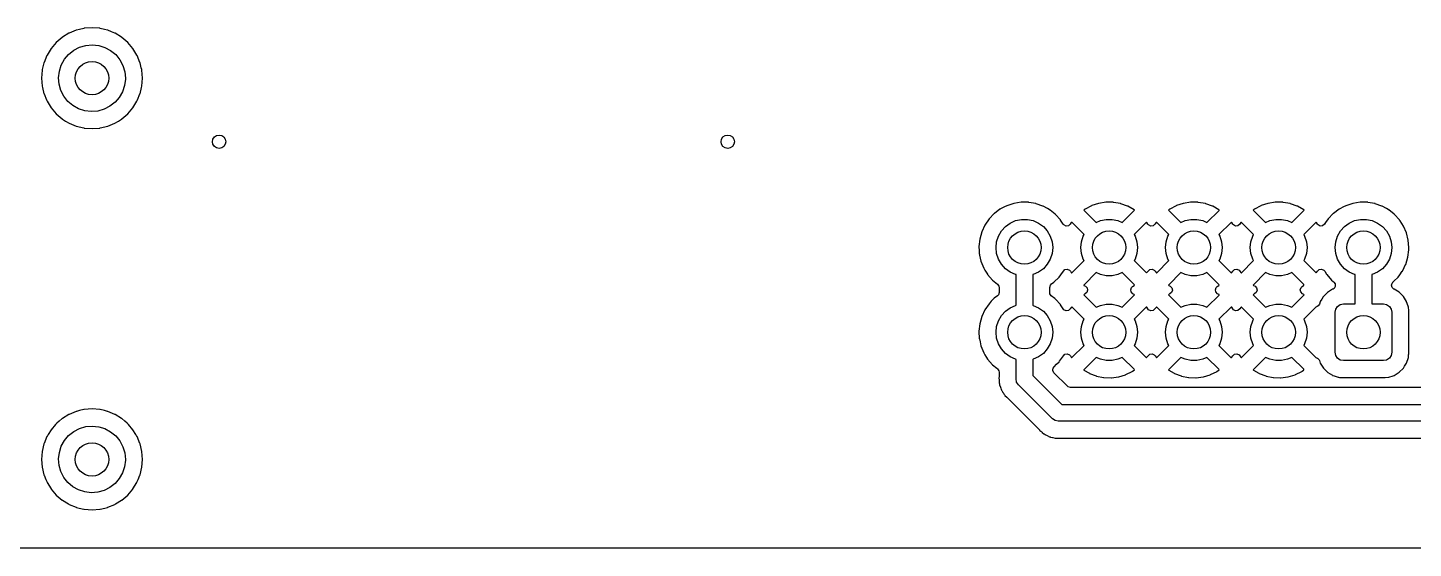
# Model space of a CAD drawing. Extents: x 61 to 228, y -146 to -45.
# Drawn here: x 83.16 to 124.68, y -145.54 to -129.93 of the extents above; entities that cross this region are included whole.
import ezdxf

# ---------------------------------------------------------------- set-up
doc = ezdxf.new("R2010")
doc.units = 0
doc.layers.add('BLACK', color=7, linetype='CONTINUOUS')

msp = doc.modelspace()

# ---------------------------------------------------------------- linework, layer by layer
at = {"layer": 'BLACK', "linetype": 'CONTINUOUS'}
for p, q in [((84.8485, -129.952), (84.7156, -129.984)), ((84.8533, -129.95), (84.8485, -129.952)), ((84.8485, -129.952), (84.8485, -129.952)), ((85.09, -129.932), (84.8533, -129.95)), ((85.3267, -129.95), (85.09, -129.932)), ((85.3315, -129.952), (85.3267, -129.95)), ((85.4644, -129.984), (85.3315, -129.952)), ((85.3315, -129.952), (85.3315, -129.952)), ((84.02, -130.375), (83.8658, -130.556)), ((84.2006, -130.221), (84.02, -130.375)), ((84.2048, -130.218), (84.2006, -130.221)), ((84.3988, -130.099), (84.2048, -130.218)), ((84.2048, -130.218), (84.2048, -130.218)), ((84.403, -130.097), (84.3988, -130.099)), ((84.4076, -130.095), (84.403, -130.097)), ((84.6178, -130.008), (84.4076, -130.095)), ((84.4076, -130.095), (84.4076, -130.095)), ((84.6224, -130.006), (84.6178, -130.008)), ((84.6178, -130.008), (84.6178, -130.008)), ((84.7156, -129.984), (84.6224, -130.006)), ((85.5576, -130.006), (85.4644, -129.984)), ((85.5622, -130.008), (85.5576, -130.006)), ((85.6725, -130.053), (85.5622, -130.008)), ((85.5622, -130.008), (85.5622, -130.008)), ((85.7724, -130.095), (85.6725, -130.053)), ((85.777, -130.097), (85.7724, -130.095)), ((85.7724, -130.095), (85.7724, -130.095)), ((85.7812, -130.099), (85.777, -130.097)), ((85.9752, -130.218), (85.7812, -130.099)), ((85.9794, -130.221), (85.9752, -130.218)), ((85.9752, -130.218), (85.9752, -130.218)), ((86.16, -130.375), (85.9794, -130.221)), ((86.3142, -130.556), (86.16, -130.375)), ((83.7399, -130.763), (83.6528, -130.973)), ((83.7418, -130.758), (83.7399, -130.763)), ((83.7399, -130.763), (83.7399, -130.763)), ((83.8054, -130.654), (83.7418, -130.758)), ((83.8632, -130.56), (83.8054, -130.654)), ((83.8658, -130.556), (83.8632, -130.56)), ((83.8632, -130.56), (83.8632, -130.56)), ((84.2649, -130.88), (84.3903, -130.731)), ((84.3903, -130.731), (84.5424, -130.608)), ((84.5424, -130.608), (84.7154, -130.518)), ((84.7154, -130.518), (84.9026, -130.463)), ((84.9026, -130.463), (85.097, -130.445)), ((85.097, -130.445), (85.2911, -130.465)), ((85.2911, -130.465), (85.4775, -130.523)), ((85.4775, -130.523), (85.6492, -130.616)), ((85.6492, -130.616), (85.7996, -130.74)), ((85.7996, -130.74), (85.9229, -130.892)), ((86.3168, -130.56), (86.3142, -130.556)), ((86.3746, -130.654), (86.3168, -130.56)), ((86.3168, -130.56), (86.3168, -130.56)), ((86.4382, -130.758), (86.3746, -130.654)), ((86.4401, -130.763), (86.4382, -130.758)), ((86.5272, -130.973), (86.4401, -130.763)), ((86.4401, -130.763), (86.4401, -130.763)), ((83.6005, -131.187), (83.5955, -131.208)), ((83.6497, -130.982), (83.6005, -131.187)), ((83.6509, -130.977), (83.6497, -130.982)), ((83.6528, -130.973), (83.6509, -130.977)), ((84.1119, -131.237), (84.1709, -131.051)), ((84.1709, -131.051), (84.2649, -130.88)), ((85.9229, -130.892), (86.0145, -131.064)), ((86.0145, -131.064), (86.071, -131.251)), ((86.5291, -130.977), (86.5272, -130.973)), ((86.5303, -130.982), (86.5291, -130.977)), ((86.5667, -131.134), (86.5303, -130.982)), ((86.5795, -131.187), (86.5667, -131.134)), ((86.5845, -131.208), (86.5795, -131.187)), ((83.5955, -131.208), (83.5768, -131.445)), ((83.5768, -131.445), (83.5955, -131.682)), ((84.0901, -131.431), (84.1119, -131.237)), ((84.1064, -131.626), (84.0901, -131.431)), ((86.0896, -131.473), (86.0651, -131.667)), ((86.071, -131.251), (86.09, -131.445)), ((86.09, -131.445), (86.0896, -131.473)), ((86.6032, -131.445), (86.5845, -131.208)), ((86.5845, -131.682), (86.6032, -131.445)), ((83.5955, -131.682), (83.5966, -131.687)), ((83.5966, -131.687), (83.5966, -131.687)), ((83.5966, -131.687), (83.6072, -131.73)), ((83.6072, -131.73), (83.6509, -131.913)), ((83.6509, -131.913), (83.6528, -131.917)), ((83.6528, -131.917), (83.6528, -131.917)), ((83.6528, -131.917), (83.7253, -132.092)), ((84.1602, -131.813), (84.1064, -131.626)), ((84.2494, -131.987), (84.1602, -131.813)), ((84.3707, -132.14), (84.2494, -131.987)), ((85.9071, -132.021), (85.7796, -132.169)), ((86.0035, -131.852), (85.9071, -132.021)), ((86.0651, -131.667), (86.0035, -131.852)), ((86.4547, -132.092), (86.5272, -131.917)), ((86.5272, -131.917), (86.5291, -131.913)), ((86.5272, -131.917), (86.5272, -131.917)), ((86.5291, -131.913), (86.5728, -131.73)), ((86.5728, -131.73), (86.5834, -131.687)), ((86.5834, -131.687), (86.5845, -131.682)), ((86.5834, -131.687), (86.5834, -131.687)), ((83.7253, -132.092), (83.7418, -132.132)), ((83.7418, -132.132), (83.7443, -132.136)), ((83.7443, -132.136), (83.8632, -132.33)), ((83.8632, -132.33), (83.8632, -132.33)), ((83.8632, -132.33), (83.8658, -132.334)), ((83.8658, -132.334), (84.02, -132.515)), ((84.5193, -132.266), (84.3707, -132.14)), ((84.6897, -132.361), (84.5193, -132.266)), ((84.8753, -132.422), (84.6897, -132.361)), ((85.0691, -132.445), (84.8753, -132.422)), ((85.2636, -132.43), (85.0691, -132.445)), ((85.4516, -132.377), (85.2636, -132.43)), ((85.6258, -132.289), (85.4516, -132.377)), ((85.7796, -132.169), (85.6258, -132.289)), ((86.16, -132.515), (86.3142, -132.334)), ((86.3142, -132.334), (86.3168, -132.33)), ((86.3168, -132.33), (86.4357, -132.136)), ((86.3168, -132.33), (86.3168, -132.33)), ((86.4357, -132.136), (86.4382, -132.132)), ((86.4382, -132.132), (86.4547, -132.092)), ((84.02, -132.515), (84.2006, -132.669)), ((84.2006, -132.669), (84.2048, -132.672)), ((84.2048, -132.672), (84.2048, -132.672)), ((84.2048, -132.672), (84.3007, -132.731)), ((84.3007, -132.731), (84.403, -132.793)), ((84.403, -132.793), (84.4076, -132.795)), ((84.4076, -132.795), (84.4076, -132.795)), ((84.4076, -132.795), (84.6178, -132.882)), ((85.5622, -132.882), (85.7724, -132.795)), ((85.7724, -132.795), (85.777, -132.793)), ((85.7724, -132.795), (85.7724, -132.795)), ((85.777, -132.793), (85.8793, -132.731)), ((85.8793, -132.731), (85.9752, -132.672)), ((85.9752, -132.672), (85.9794, -132.669)), ((85.9752, -132.672), (85.9752, -132.672)), ((85.9794, -132.669), (86.16, -132.515)), ((84.6178, -132.882), (84.6224, -132.884)), ((84.6224, -132.884), (84.7026, -132.903)), ((84.7026, -132.903), (84.8485, -132.938)), ((84.8485, -132.938), (84.8485, -132.938)), ((84.8485, -132.938), (84.8533, -132.94)), ((84.8533, -132.94), (85.09, -132.958)), ((85.09, -132.958), (85.3267, -132.94)), ((85.3267, -132.94), (85.3315, -132.938)), ((85.3315, -132.938), (85.4774, -132.903)), ((85.3315, -132.938), (85.3315, -132.938)), ((85.4774, -132.903), (85.5576, -132.884)), ((85.5576, -132.884), (85.5622, -132.882)), ((112.436, -135.303), (112.319, -135.363)), ((112.502, -135.268), (112.436, -135.303)), ((112.714, -135.199), (112.502, -135.268)), ((112.935, -135.165), (112.714, -135.199)), ((112.94, -135.165), (112.935, -135.165)), ((113.084, -135.167), (112.94, -135.165)), ((112.94, -135.165), (112.94, -135.165)), ((113.158, -135.168), (113.084, -135.167)), ((113.163, -135.169), (113.158, -135.168)), ((113.373, -135.206), (113.163, -135.169)), ((113.163, -135.169), (113.163, -135.169)), ((113.378, -135.207), (113.373, -135.206)), ((113.373, -135.206), (113.373, -135.206)), ((113.383, -135.209), (113.378, -135.207)), ((113.584, -135.28), (113.383, -135.209)), ((113.383, -135.209), (113.383, -135.209)), ((113.589, -135.282), (113.584, -135.28)), ((113.584, -135.28), (113.584, -135.28)), ((113.723, -135.356), (113.589, -135.282)), ((113.772, -135.383), (113.723, -135.356)), ((115.037, -135.271), (114.848, -135.37)), ((115.047, -135.267), (115.037, -135.271)), ((115.249, -135.201), (115.047, -135.267)), ((115.259, -135.199), (115.249, -135.201)), ((115.47, -135.166), (115.259, -135.199)), ((115.48, -135.166), (115.47, -135.166)), ((115.693, -135.168), (115.48, -135.166)), ((115.703, -135.169), (115.693, -135.168)), ((115.913, -135.207), (115.703, -135.169)), ((115.923, -135.209), (115.913, -135.207)), ((116.124, -135.28), (115.923, -135.209)), ((116.133, -135.285), (116.124, -135.28)), ((116.32, -135.388), (116.133, -135.285)), ((117.577, -135.271), (117.388, -135.37)), ((117.587, -135.267), (117.577, -135.271)), ((117.789, -135.201), (117.587, -135.267)), ((117.799, -135.199), (117.789, -135.201)), ((118.01, -135.166), (117.799, -135.199)), ((118.02, -135.166), (118.01, -135.166)), ((118.233, -135.168), (118.02, -135.166)), ((118.243, -135.169), (118.233, -135.168)), ((118.453, -135.207), (118.243, -135.169)), ((118.463, -135.209), (118.453, -135.207)), ((118.664, -135.28), (118.463, -135.209)), ((118.673, -135.285), (118.664, -135.28)), ((118.86, -135.388), (118.673, -135.285)), ((120.117, -135.271), (119.928, -135.37)), ((120.127, -135.267), (120.117, -135.271)), ((120.329, -135.201), (120.127, -135.267)), ((120.339, -135.199), (120.329, -135.201)), ((120.55, -135.166), (120.339, -135.199)), ((120.56, -135.166), (120.55, -135.166)), ((120.773, -135.168), (120.56, -135.166)), ((120.783, -135.169), (120.773, -135.168)), ((120.993, -135.207), (120.783, -135.169)), ((121.003, -135.209), (120.993, -135.207)), ((121.204, -135.28), (121.003, -135.209)), ((121.213, -135.285), (121.204, -135.28)), ((121.4, -135.388), (121.213, -135.285)), ((122.596, -135.303), (122.479, -135.363)), ((122.662, -135.268), (122.596, -135.303)), ((122.874, -135.199), (122.662, -135.268)), ((123.095, -135.165), (122.874, -135.199)), ((123.1, -135.165), (123.095, -135.165)), ((123.244, -135.167), (123.1, -135.165)), ((123.1, -135.165), (123.1, -135.165)), ((123.318, -135.168), (123.244, -135.167)), ((123.323, -135.169), (123.318, -135.168)), ((123.533, -135.206), (123.323, -135.169)), ((123.323, -135.169), (123.323, -135.169)), ((123.538, -135.207), (123.533, -135.206)), ((123.533, -135.206), (123.533, -135.206)), ((123.543, -135.209), (123.538, -135.207)), ((123.744, -135.28), (123.543, -135.209)), ((123.543, -135.209), (123.543, -135.209)), ((123.749, -135.282), (123.744, -135.28)), ((123.744, -135.28), (123.744, -135.28)), ((123.883, -135.356), (123.749, -135.282)), ((123.932, -135.383), (123.883, -135.356)), ((111.971, -135.667), (111.845, -135.852)), ((112.125, -135.506), (111.971, -135.667)), ((112.136, -135.498), (112.125, -135.506)), ((112.299, -135.375), (112.136, -135.498)), ((112.304, -135.372), (112.299, -135.375)), ((112.299, -135.375), (112.299, -135.375)), ((112.319, -135.363), (112.304, -135.372)), ((112.605, -135.789), (112.767, -135.717)), ((112.767, -135.717), (112.941, -135.68)), ((112.941, -135.68), (113.119, -135.68)), ((113.119, -135.68), (113.293, -135.717)), ((113.293, -135.717), (113.455, -135.789)), ((113.784, -135.39), (113.772, -135.383)), ((113.788, -135.393), (113.784, -135.39)), ((113.799, -135.401), (113.788, -135.393)), ((113.788, -135.393), (113.788, -135.393)), ((113.956, -135.525), (113.799, -135.401)), ((113.96, -135.528), (113.956, -135.525)), ((113.956, -135.525), (113.956, -135.525)), ((114.11, -135.693), (113.96, -135.528)), ((114.113, -135.698), (114.11, -135.693)), ((114.194, -135.823), (114.113, -135.698)), ((114.113, -135.698), (114.113, -135.698)), ((114.448, -135.768), (114.436, -135.777)), ((114.46, -135.774), (114.448, -135.768)), ((114.82, -135.39), (114.811, -135.401)), ((114.811, -135.401), (114.818, -135.414)), ((114.818, -135.414), (115.178, -135.774)), ((114.84, -135.375), (114.82, -135.39)), ((114.848, -135.37), (114.84, -135.375)), ((115.178, -135.774), (115.307, -135.717)), ((115.307, -135.717), (115.481, -135.68)), ((115.481, -135.68), (115.659, -135.68)), ((115.659, -135.68), (115.833, -135.717)), ((115.833, -135.717), (115.962, -135.774)), ((115.962, -135.774), (116.323, -135.412)), ((116.324, -135.39), (116.32, -135.388)), ((116.683, -135.771), (116.32, -136.134)), ((116.323, -135.412), (116.329, -135.401)), ((116.33, -135.4), (116.324, -135.39)), ((116.329, -135.401), (116.33, -135.4)), ((116.692, -135.767), (116.683, -135.771)), ((116.703, -135.776), (116.692, -135.767)), ((116.988, -135.768), (116.976, -135.777)), ((117, -135.774), (116.988, -135.768)), ((117.36, -135.39), (117.351, -135.401)), ((117.351, -135.401), (117.358, -135.414)), ((117.358, -135.414), (117.718, -135.774)), ((117.38, -135.375), (117.36, -135.39)), ((117.388, -135.37), (117.38, -135.375)), ((117.718, -135.774), (117.847, -135.717)), ((117.847, -135.717), (118.021, -135.68)), ((118.021, -135.68), (118.199, -135.68)), ((118.199, -135.68), (118.373, -135.717)), ((118.373, -135.717), (118.502, -135.774)), ((118.502, -135.774), (118.863, -135.412)), ((118.864, -135.39), (118.86, -135.388)), ((119.223, -135.771), (118.86, -136.134)), ((118.863, -135.412), (118.869, -135.401)), ((118.87, -135.4), (118.864, -135.39)), ((118.869, -135.401), (118.87, -135.4)), ((119.232, -135.767), (119.223, -135.771)), ((119.243, -135.776), (119.232, -135.767)), ((119.528, -135.768), (119.516, -135.777)), ((119.54, -135.774), (119.528, -135.768)), ((119.9, -135.39), (119.891, -135.401)), ((119.891, -135.401), (119.898, -135.414)), ((119.898, -135.414), (120.258, -135.774)), ((119.92, -135.375), (119.9, -135.39)), ((119.928, -135.37), (119.92, -135.375)), ((120.258, -135.774), (120.387, -135.717)), ((120.387, -135.717), (120.561, -135.68)), ((120.561, -135.68), (120.739, -135.68)), ((120.739, -135.68), (120.913, -135.717)), ((120.913, -135.717), (121.042, -135.774)), ((121.042, -135.774), (121.403, -135.412)), ((121.404, -135.39), (121.4, -135.388)), ((121.763, -135.771), (121.4, -136.134)), ((121.403, -135.412), (121.41, -135.4)), ((121.41, -135.4), (121.404, -135.39)), ((121.772, -135.767), (121.763, -135.771)), ((121.783, -135.776), (121.772, -135.767)), ((122.131, -135.667), (122.058, -135.774)), ((122.285, -135.506), (122.131, -135.667)), ((122.296, -135.498), (122.285, -135.506)), ((122.459, -135.375), (122.296, -135.498)), ((122.464, -135.372), (122.459, -135.375)), ((122.459, -135.375), (122.459, -135.375)), ((122.479, -135.363), (122.464, -135.372)), ((122.765, -135.789), (122.927, -135.717)), ((122.927, -135.717), (123.101, -135.68)), ((123.101, -135.68), (123.279, -135.68)), ((123.279, -135.68), (123.453, -135.717)), ((123.453, -135.717), (123.615, -135.789)), ((123.944, -135.39), (123.932, -135.383)), ((123.948, -135.393), (123.944, -135.39)), ((124.116, -135.525), (123.948, -135.393)), ((123.948, -135.393), (123.948, -135.393)), ((124.12, -135.528), (124.116, -135.525)), ((124.116, -135.525), (124.116, -135.525)), ((124.27, -135.693), (124.12, -135.528)), ((124.273, -135.698), (124.27, -135.693)), ((124.288, -135.721), (124.273, -135.698)), ((124.273, -135.698), (124.273, -135.698)), ((124.391, -135.881), (124.288, -135.721)), ((111.751, -136.054), (111.691, -136.27)), ((111.845, -135.852), (111.751, -136.054)), ((112.199, -136.348), (112.253, -136.179)), ((112.253, -136.179), (112.342, -136.025)), ((112.342, -136.025), (112.461, -135.893)), ((112.461, -135.893), (112.605, -135.789)), ((113.455, -135.789), (113.599, -135.893)), ((113.599, -135.893), (113.718, -136.025)), ((113.718, -136.025), (113.807, -136.179)), ((113.807, -136.179), (113.861, -136.348)), ((114.214, -135.847), (114.194, -135.823)), ((114.278, -135.878), (114.214, -135.847)), ((114.349, -135.87), (114.278, -135.878)), ((114.403, -135.825), (114.349, -135.87)), ((114.436, -135.777), (114.403, -135.825)), ((114.82, -136.134), (114.46, -135.774)), ((114.739, -136.348), (114.793, -136.179)), ((114.793, -136.179), (114.82, -136.134)), ((116.32, -136.134), (116.347, -136.179)), ((116.347, -136.179), (116.401, -136.348)), ((116.733, -135.823), (116.703, -135.776)), ((116.754, -135.847), (116.733, -135.823)), ((116.818, -135.879), (116.754, -135.847)), ((116.888, -135.871), (116.818, -135.879)), ((116.943, -135.826), (116.888, -135.871)), ((116.976, -135.777), (116.943, -135.826)), ((117.36, -136.134), (117, -135.774)), ((117.279, -136.348), (117.333, -136.179)), ((117.333, -136.179), (117.36, -136.134)), ((118.86, -136.134), (118.887, -136.179)), ((118.887, -136.179), (118.941, -136.348)), ((119.273, -135.823), (119.243, -135.776)), ((119.294, -135.847), (119.273, -135.823)), ((119.358, -135.879), (119.294, -135.847)), ((119.428, -135.871), (119.358, -135.879)), ((119.483, -135.826), (119.428, -135.871)), ((119.516, -135.777), (119.483, -135.826)), ((119.9, -136.134), (119.54, -135.774)), ((119.819, -136.348), (119.873, -136.179)), ((119.873, -136.179), (119.9, -136.134)), ((121.4, -136.134), (121.427, -136.179)), ((121.427, -136.179), (121.481, -136.348)), ((121.813, -135.823), (121.783, -135.776)), ((121.834, -135.847), (121.813, -135.823)), ((121.897, -135.878), (121.834, -135.847)), ((121.968, -135.87), (121.897, -135.878)), ((122.023, -135.825), (121.968, -135.87)), ((122.058, -135.774), (122.023, -135.825)), ((122.359, -136.348), (122.413, -136.179)), ((122.413, -136.179), (122.502, -136.025)), ((122.502, -136.025), (122.621, -135.893)), ((122.621, -135.893), (122.765, -135.789)), ((123.615, -135.789), (123.759, -135.893)), ((123.759, -135.893), (123.878, -136.025)), ((123.878, -136.025), (123.967, -136.179)), ((123.967, -136.179), (124.021, -136.348)), ((124.48, -136.086), (124.391, -135.881)), ((124.535, -136.302), (124.48, -136.086)), ((111.691, -136.27), (111.667, -136.492)), ((111.667, -136.492), (111.668, -136.497)), ((111.668, -136.497), (111.668, -136.497)), ((111.668, -136.497), (111.675, -136.619)), ((112.18, -136.525), (112.199, -136.348)), ((112.199, -136.702), (112.18, -136.525)), ((113.861, -136.348), (113.88, -136.525)), ((113.88, -136.525), (113.861, -136.702)), ((114.72, -136.525), (114.739, -136.348)), ((114.739, -136.702), (114.72, -136.525)), ((116.401, -136.348), (116.42, -136.525)), ((116.42, -136.525), (116.401, -136.702)), ((117.26, -136.525), (117.279, -136.348)), ((117.279, -136.702), (117.26, -136.525)), ((118.941, -136.348), (118.96, -136.525)), ((118.96, -136.525), (118.941, -136.702)), ((119.8, -136.525), (119.819, -136.348)), ((119.819, -136.702), (119.8, -136.525)), ((121.481, -136.348), (121.5, -136.525)), ((121.5, -136.525), (121.481, -136.702)), ((122.34, -136.525), (122.359, -136.348)), ((122.359, -136.702), (122.34, -136.525)), ((124.021, -136.348), (124.04, -136.525)), ((124.04, -136.525), (124.021, -136.702)), ((124.522, -136.813), (124.552, -136.592)), ((124.553, -136.525), (124.535, -136.302)), ((124.552, -136.592), (124.553, -136.525)), ((111.675, -136.619), (111.68, -136.715)), ((111.68, -136.715), (111.681, -136.72)), ((111.681, -136.72), (111.681, -136.72)), ((111.681, -136.72), (111.688, -136.751)), ((111.688, -136.751), (111.729, -136.933)), ((111.729, -136.933), (111.813, -137.14)), ((112.253, -136.871), (112.199, -136.702)), ((112.342, -137.025), (112.253, -136.871)), ((113.807, -136.871), (113.718, -137.025)), ((113.861, -136.702), (113.807, -136.871)), ((114.456, -137.28), (114.82, -136.916)), ((114.793, -136.871), (114.739, -136.702)), ((114.82, -136.916), (114.793, -136.871)), ((116.347, -136.871), (116.32, -136.916)), ((116.32, -136.916), (116.68, -137.276)), ((116.401, -136.702), (116.347, -136.871)), ((116.996, -137.28), (117.36, -136.916)), ((117.333, -136.871), (117.279, -136.702)), ((117.36, -136.916), (117.333, -136.871)), ((118.887, -136.871), (118.86, -136.916)), ((118.86, -136.916), (119.22, -137.276)), ((118.941, -136.702), (118.887, -136.871)), ((119.536, -137.28), (119.9, -136.916)), ((119.873, -136.871), (119.819, -136.702)), ((119.9, -136.916), (119.873, -136.871)), ((121.427, -136.871), (121.4, -136.916)), ((121.4, -136.916), (121.76, -137.276)), ((121.481, -136.702), (121.427, -136.871)), ((122.413, -136.871), (122.359, -136.702)), ((122.502, -137.025), (122.413, -136.871)), ((123.967, -136.871), (123.878, -137.025)), ((124.021, -136.702), (123.967, -136.871)), ((124.457, -137.027), (124.522, -136.813)), ((111.813, -137.14), (111.85, -137.2)), ((111.85, -137.2), (111.927, -137.326)), ((111.927, -137.326), (111.93, -137.33)), ((111.93, -137.33), (112.076, -137.499)), ((112.461, -137.157), (112.342, -137.025)), ((112.605, -137.261), (112.461, -137.157)), ((112.767, -137.333), (112.605, -137.261)), ((112.78, -137.336), (112.767, -137.333)), ((112.78, -138.254), (112.78, -137.336)), ((113.293, -137.333), (113.28, -137.336)), ((113.28, -137.336), (113.28, -138.254)), ((113.455, -137.261), (113.293, -137.333)), ((113.599, -137.157), (113.455, -137.261)), ((113.718, -137.025), (113.599, -137.157)), ((113.91, -137.566), (114.068, -137.408)), ((114.068, -137.408), (114.12, -137.337)), ((114.12, -137.337), (114.198, -137.227)), ((114.198, -137.227), (114.2, -137.228)), ((114.2, -137.228), (114.247, -137.184)), ((114.247, -137.184), (114.317, -137.172)), ((114.317, -137.172), (114.382, -137.2)), ((114.382, -137.2), (114.41, -137.232)), ((114.41, -137.232), (114.436, -137.274)), ((114.436, -137.274), (114.447, -137.284)), ((114.447, -137.284), (114.456, -137.28)), ((115.178, -137.276), (114.817, -137.637)), ((115.307, -137.333), (115.178, -137.276)), ((115.481, -137.37), (115.307, -137.333)), ((115.659, -137.37), (115.481, -137.37)), ((115.833, -137.333), (115.659, -137.37)), ((115.962, -137.276), (115.833, -137.333)), ((116.321, -137.635), (115.962, -137.276)), ((116.68, -137.276), (116.692, -137.283)), ((116.692, -137.283), (116.704, -137.274)), ((116.704, -137.274), (116.738, -137.227)), ((116.738, -137.227), (116.739, -137.228)), ((116.739, -137.228), (116.787, -137.184)), ((116.787, -137.184), (116.857, -137.172)), ((116.857, -137.172), (116.922, -137.199)), ((116.922, -137.199), (116.95, -137.231)), ((116.95, -137.231), (116.976, -137.274)), ((116.976, -137.274), (116.987, -137.284)), ((116.987, -137.284), (116.996, -137.28)), ((117.718, -137.276), (117.357, -137.637)), ((117.847, -137.333), (117.718, -137.276)), ((118.021, -137.37), (117.847, -137.333)), ((118.199, -137.37), (118.021, -137.37)), ((118.373, -137.333), (118.199, -137.37)), ((118.502, -137.276), (118.373, -137.333)), ((118.861, -137.635), (118.502, -137.276)), ((119.22, -137.276), (119.232, -137.283)), ((119.232, -137.283), (119.244, -137.274)), ((119.244, -137.274), (119.278, -137.227)), ((119.278, -137.227), (119.279, -137.228)), ((119.279, -137.228), (119.327, -137.184)), ((119.327, -137.184), (119.397, -137.172)), ((119.397, -137.172), (119.462, -137.199)), ((119.462, -137.199), (119.49, -137.231)), ((119.49, -137.231), (119.516, -137.274)), ((119.516, -137.274), (119.527, -137.284)), ((119.527, -137.284), (119.536, -137.28)), ((120.258, -137.276), (119.897, -137.637)), ((120.387, -137.333), (120.258, -137.276)), ((120.561, -137.37), (120.387, -137.333)), ((120.739, -137.37), (120.561, -137.37)), ((120.913, -137.333), (120.739, -137.37)), ((121.042, -137.276), (120.913, -137.333)), ((121.401, -137.635), (121.042, -137.276)), ((121.76, -137.276), (121.772, -137.283)), ((121.772, -137.283), (121.784, -137.274)), ((121.784, -137.274), (121.818, -137.227)), ((121.818, -137.227), (121.819, -137.228)), ((121.819, -137.228), (121.866, -137.184)), ((121.866, -137.184), (121.936, -137.172)), ((121.936, -137.172), (122.002, -137.2)), ((122.002, -137.2), (122.03, -137.232)), ((122.03, -137.232), (122.087, -137.326)), ((122.087, -137.326), (122.087, -137.326)), ((122.087, -137.326), (122.09, -137.33)), ((122.09, -137.33), (122.236, -137.499)), ((122.621, -137.157), (122.502, -137.025)), ((122.765, -137.261), (122.621, -137.157)), ((122.927, -137.333), (122.765, -137.261)), ((122.94, -137.336), (122.927, -137.333)), ((122.94, -138.215), (122.94, -137.336)), ((123.453, -137.333), (123.44, -137.336)), ((123.44, -137.336), (123.44, -138.215)), ((123.615, -137.261), (123.453, -137.333)), ((123.759, -137.157), (123.615, -137.261)), ((123.878, -137.025), (123.759, -137.157)), ((124.101, -137.535), (124.228, -137.408)), ((124.228, -137.408), (124.28, -137.337)), ((124.28, -137.337), (124.355, -137.231)), ((124.355, -137.231), (124.358, -137.227)), ((124.358, -137.227), (124.367, -137.211)), ((124.367, -137.211), (124.455, -137.031)), ((124.455, -137.031), (124.457, -137.027)), ((124.455, -137.031), (124.455, -137.031)), ((112.076, -137.499), (112.226, -137.623)), ((112.226, -137.623), (112.266, -137.682)), ((112.266, -137.682), (112.271, -137.72)), ((112.271, -137.72), (112.271, -137.873)), ((113.788, -137.718), (113.808, -137.65)), ((113.788, -137.872), (113.788, -137.718)), ((113.808, -137.65), (113.809, -137.65)), ((113.809, -137.65), (113.841, -137.615)), ((113.841, -137.615), (113.91, -137.566)), ((114.817, -137.637), (114.81, -137.65)), ((114.81, -137.65), (114.815, -137.657)), ((114.815, -137.657), (114.862, -137.685)), ((114.862, -137.685), (114.911, -137.736)), ((114.924, -137.806), (114.898, -137.872)), ((114.911, -137.736), (114.924, -137.806)), ((116.217, -137.787), (116.242, -137.721)), ((116.232, -137.856), (116.217, -137.787)), ((116.242, -137.721), (116.27, -137.694)), ((116.27, -137.694), (116.319, -137.659)), ((116.319, -137.659), (116.326, -137.65)), ((116.328, -137.648), (116.321, -137.635)), ((116.326, -137.65), (116.328, -137.648)), ((117.357, -137.637), (117.35, -137.65)), ((117.35, -137.65), (117.355, -137.657)), ((117.355, -137.657), (117.402, -137.685)), ((117.402, -137.685), (117.451, -137.736)), ((117.464, -137.806), (117.438, -137.872)), ((117.451, -137.736), (117.464, -137.806)), ((118.757, -137.787), (118.782, -137.721)), ((118.772, -137.856), (118.757, -137.787)), ((118.782, -137.721), (118.81, -137.694)), ((118.81, -137.694), (118.859, -137.659)), ((118.859, -137.659), (118.866, -137.65)), ((118.868, -137.648), (118.861, -137.635)), ((118.866, -137.65), (118.868, -137.648)), ((119.897, -137.637), (119.89, -137.65)), ((119.89, -137.65), (119.895, -137.657)), ((119.895, -137.657), (119.942, -137.685)), ((119.942, -137.685), (119.991, -137.736)), ((120.004, -137.806), (119.978, -137.872)), ((119.991, -137.736), (120.004, -137.806)), ((121.297, -137.787), (121.322, -137.721)), ((121.312, -137.856), (121.297, -137.787)), ((121.322, -137.721), (121.35, -137.694)), ((121.35, -137.694), (121.399, -137.659)), ((121.399, -137.659), (121.408, -137.648)), ((121.408, -137.648), (121.401, -137.635)), ((122.266, -137.773), (122.116, -137.867)), ((122.236, -137.499), (122.287, -137.541)), ((122.273, -137.771), (122.266, -137.773)), ((122.279, -137.768), (122.273, -137.771)), ((122.31, -137.748), (122.279, -137.768)), ((122.287, -137.541), (122.306, -137.557)), ((122.306, -137.557), (122.346, -137.616)), ((122.347, -137.687), (122.31, -137.748)), ((122.346, -137.616), (122.347, -137.687)), ((124.032, -137.655), (124.053, -137.587)), ((124.052, -137.723), (124.032, -137.655)), ((124.105, -137.77), (124.052, -137.723)), ((124.053, -137.587), (124.071, -137.567)), ((124.07, -137.566), (124.101, -137.535)), ((124.071, -137.567), (124.07, -137.566)), ((124.106, -137.771), (124.105, -137.77)), ((124.113, -137.773), (124.106, -137.771)), ((124.263, -137.866), (124.113, -137.773)), ((111.971, -138.207), (111.845, -138.392)), ((112.039, -138.136), (111.971, -138.207)), ((112.119, -138.052), (112.039, -138.136)), ((112.125, -138.046), (112.119, -138.052)), ((112.129, -138.043), (112.125, -138.046)), ((112.221, -137.973), (112.129, -138.043)), ((112.251, -137.941), (112.221, -137.973)), ((112.271, -137.873), (112.251, -137.941)), ((112.605, -138.329), (112.767, -138.257)), ((112.767, -138.257), (112.78, -138.254)), ((113.28, -138.254), (113.293, -138.257)), ((113.293, -138.257), (113.455, -138.329)), ((113.795, -137.913), (113.788, -137.872)), ((113.836, -137.971), (113.795, -137.913)), ((113.938, -138.051), (113.836, -137.971)), ((113.96, -138.068), (113.938, -138.051)), ((114.11, -138.233), (113.96, -138.068)), ((114.113, -138.238), (114.11, -138.233)), ((114.194, -138.363), (114.113, -138.238)), ((114.113, -138.238), (114.113, -138.238)), ((114.82, -137.93), (114.811, -137.941)), ((114.811, -137.941), (114.818, -137.954)), ((114.818, -137.954), (115.178, -138.314)), ((114.84, -137.915), (114.82, -137.93)), ((114.848, -137.91), (114.84, -137.915)), ((114.857, -137.905), (114.848, -137.91)), ((114.898, -137.872), (114.857, -137.905)), ((115.178, -138.314), (115.307, -138.257)), ((115.307, -138.257), (115.481, -138.22)), ((115.481, -138.22), (115.659, -138.22)), ((115.659, -138.22), (115.833, -138.257)), ((115.833, -138.257), (115.962, -138.314)), ((115.962, -138.314), (116.323, -137.952)), ((116.282, -137.907), (116.232, -137.856)), ((116.32, -137.928), (116.282, -137.907)), ((116.324, -137.93), (116.32, -137.928)), ((116.323, -137.952), (116.33, -137.94)), ((116.33, -137.94), (116.324, -137.93)), ((117.36, -137.93), (117.351, -137.941)), ((117.351, -137.941), (117.358, -137.954)), ((117.358, -137.954), (117.718, -138.314)), ((117.38, -137.915), (117.36, -137.93)), ((117.388, -137.91), (117.38, -137.915)), ((117.397, -137.905), (117.388, -137.91)), ((117.438, -137.872), (117.397, -137.905)), ((117.718, -138.314), (117.847, -138.257)), ((117.847, -138.257), (118.021, -138.22)), ((118.021, -138.22), (118.199, -138.22)), ((118.199, -138.22), (118.373, -138.257)), ((118.373, -138.257), (118.502, -138.314)), ((118.502, -138.314), (118.863, -137.952)), ((118.822, -137.907), (118.772, -137.856)), ((118.86, -137.928), (118.822, -137.907)), ((118.864, -137.93), (118.86, -137.928)), ((118.863, -137.952), (118.87, -137.94)), ((118.87, -137.94), (118.864, -137.93)), ((119.9, -137.93), (119.891, -137.941)), ((119.891, -137.941), (119.898, -137.954)), ((119.898, -137.954), (120.258, -138.314)), ((119.92, -137.915), (119.9, -137.93)), ((119.928, -137.91), (119.92, -137.915)), ((119.937, -137.905), (119.928, -137.91)), ((119.978, -137.872), (119.937, -137.905)), ((120.258, -138.314), (120.387, -138.257)), ((120.387, -138.257), (120.561, -138.22)), ((120.561, -138.22), (120.739, -138.22)), ((120.739, -138.22), (120.913, -138.257)), ((120.913, -138.257), (121.042, -138.314)), ((121.042, -138.314), (121.403, -137.952)), ((121.362, -137.907), (121.312, -137.856)), ((121.4, -137.928), (121.362, -137.907)), ((121.404, -137.93), (121.4, -137.928)), ((121.403, -137.952), (121.41, -137.94)), ((121.41, -137.94), (121.404, -137.93)), ((121.873, -138.217), (121.833, -138.275)), ((121.896, -138.149), (121.873, -138.217)), ((121.898, -138.142), (121.896, -138.149)), ((121.944, -138.068), (121.898, -138.142)), ((121.987, -137.998), (121.944, -138.068)), ((121.991, -137.992), (121.987, -137.998)), ((121.987, -137.998), (121.987, -137.998)), ((122.116, -137.867), (121.991, -137.992)), ((122.413, -138.288), (122.494, -138.234)), ((122.494, -138.234), (122.59, -138.215)), ((122.59, -138.215), (122.94, -138.215)), ((123.44, -138.215), (123.79, -138.215)), ((123.79, -138.215), (123.886, -138.234)), ((123.886, -138.234), (123.967, -138.288)), ((124.388, -137.991), (124.263, -137.866)), ((124.482, -138.141), (124.388, -137.991)), ((124.484, -138.148), (124.482, -138.141)), ((124.528, -138.28), (124.484, -138.148)), ((111.751, -138.594), (111.691, -138.81)), ((111.845, -138.392), (111.751, -138.594)), ((112.253, -138.719), (112.342, -138.565)), ((112.342, -138.565), (112.461, -138.433)), ((112.461, -138.433), (112.605, -138.329)), ((113.455, -138.329), (113.599, -138.433)), ((113.599, -138.433), (113.718, -138.565)), ((113.718, -138.565), (113.807, -138.719)), ((114.214, -138.387), (114.194, -138.363)), ((114.278, -138.418), (114.214, -138.387)), ((114.349, -138.41), (114.278, -138.418)), ((114.403, -138.365), (114.349, -138.41)), ((114.436, -138.317), (114.403, -138.365)), ((114.448, -138.308), (114.436, -138.317)), ((114.46, -138.314), (114.448, -138.308)), ((114.82, -138.674), (114.46, -138.314)), ((114.793, -138.719), (114.82, -138.674)), ((116.683, -138.311), (116.32, -138.674)), ((116.32, -138.674), (116.347, -138.719)), ((116.692, -138.307), (116.683, -138.311)), ((116.703, -138.316), (116.692, -138.307)), ((116.733, -138.363), (116.703, -138.316)), ((116.754, -138.387), (116.733, -138.363)), ((116.818, -138.419), (116.754, -138.387)), ((116.888, -138.411), (116.818, -138.419)), ((116.943, -138.366), (116.888, -138.411)), ((116.976, -138.317), (116.943, -138.366)), ((116.988, -138.308), (116.976, -138.317)), ((117, -138.314), (116.988, -138.308)), ((117.36, -138.674), (117, -138.314)), ((117.333, -138.719), (117.36, -138.674)), ((119.223, -138.311), (118.86, -138.674)), ((118.86, -138.674), (118.887, -138.719)), ((119.232, -138.307), (119.223, -138.311)), ((119.243, -138.316), (119.232, -138.307)), ((119.273, -138.363), (119.243, -138.316)), ((119.294, -138.387), (119.273, -138.363)), ((119.358, -138.419), (119.294, -138.387)), ((119.428, -138.411), (119.358, -138.419)), ((119.483, -138.366), (119.428, -138.411)), ((119.516, -138.317), (119.483, -138.366)), ((119.528, -138.308), (119.516, -138.317)), ((119.54, -138.314), (119.528, -138.308)), ((119.9, -138.674), (119.54, -138.314)), ((119.873, -138.719), (119.9, -138.674)), ((121.763, -138.311), (121.4, -138.674)), ((121.4, -138.674), (121.427, -138.719)), ((121.806, -138.291), (121.763, -138.311)), ((121.833, -138.275), (121.806, -138.291)), ((122.34, -138.465), (122.359, -138.369)), ((122.34, -139.665), (122.34, -138.465)), ((122.359, -138.369), (122.413, -138.288)), ((123.967, -138.288), (124.021, -138.369)), ((124.021, -138.369), (124.04, -138.465)), ((124.04, -138.465), (124.04, -139.665)), ((124.538, -138.309), (124.528, -138.28)), ((124.538, -138.316), (124.538, -138.309)), ((124.548, -138.411), (124.538, -138.316)), ((124.538, -138.316), (124.538, -138.316)), ((124.548, -138.415), (124.548, -138.411)), ((124.548, -139.715), (124.548, -138.415)), ((111.691, -138.81), (111.667, -139.032)), ((111.667, -139.032), (111.668, -139.037)), ((111.668, -139.037), (111.668, -139.037)), ((111.668, -139.037), (111.68, -139.247)), ((112.18, -139.065), (112.199, -138.888)), ((112.199, -139.242), (112.18, -139.065)), ((112.199, -138.888), (112.253, -138.719)), ((113.807, -138.719), (113.861, -138.888)), ((113.861, -138.888), (113.88, -139.065)), ((113.88, -139.065), (113.861, -139.242)), ((114.72, -139.065), (114.739, -138.888)), ((114.739, -139.242), (114.72, -139.065)), ((114.739, -138.888), (114.793, -138.719)), ((116.347, -138.719), (116.401, -138.888)), ((116.401, -138.888), (116.42, -139.065)), ((116.42, -139.065), (116.401, -139.242)), ((117.26, -139.065), (117.279, -138.888)), ((117.279, -139.242), (117.26, -139.065)), ((117.279, -138.888), (117.333, -138.719)), ((118.887, -138.719), (118.941, -138.888)), ((118.941, -138.888), (118.96, -139.065)), ((118.96, -139.065), (118.941, -139.242)), ((119.8, -139.065), (119.819, -138.888)), ((119.819, -139.242), (119.8, -139.065)), ((119.819, -138.888), (119.873, -138.719)), ((121.427, -138.719), (121.481, -138.888)), ((121.481, -138.888), (121.5, -139.065)), ((121.5, -139.065), (121.481, -139.242)), ((111.68, -139.247), (111.68, -139.255)), ((111.68, -139.255), (111.681, -139.26)), ((111.681, -139.26), (111.681, -139.26)), ((111.681, -139.26), (111.702, -139.353)), ((111.702, -139.353), (111.729, -139.473)), ((111.729, -139.473), (111.813, -139.68)), ((112.253, -139.411), (112.199, -139.242)), ((112.342, -139.565), (112.253, -139.411)), ((113.807, -139.411), (113.718, -139.565)), ((113.861, -139.242), (113.807, -139.411)), ((114.456, -139.82), (114.82, -139.456)), ((114.793, -139.411), (114.739, -139.242)), ((114.82, -139.456), (114.793, -139.411)), ((116.347, -139.411), (116.32, -139.456)), ((116.32, -139.456), (116.68, -139.816)), ((116.401, -139.242), (116.347, -139.411)), ((116.996, -139.82), (117.36, -139.456)), ((117.333, -139.411), (117.279, -139.242)), ((117.36, -139.456), (117.333, -139.411)), ((118.887, -139.411), (118.86, -139.456)), ((118.86, -139.456), (119.22, -139.816)), ((118.941, -139.242), (118.887, -139.411)), ((119.536, -139.82), (119.9, -139.456)), ((119.873, -139.411), (119.819, -139.242)), ((119.9, -139.456), (119.873, -139.411)), ((121.427, -139.411), (121.4, -139.456)), ((121.4, -139.456), (121.76, -139.816)), ((121.481, -139.242), (121.427, -139.411)), ((111.813, -139.68), (111.85, -139.74)), ((111.85, -139.74), (111.9, -139.821)), ((111.9, -139.821), (111.93, -139.87)), ((111.93, -139.87), (112.076, -140.039)), ((112.461, -139.697), (112.342, -139.565)), ((112.605, -139.801), (112.461, -139.697)), ((112.767, -139.873), (112.605, -139.801)), ((112.78, -139.876), (112.767, -139.873)), ((112.78, -140.462), (112.78, -139.876)), ((113.293, -139.873), (113.28, -139.876)), ((113.28, -139.876), (113.28, -140.358)), ((113.455, -139.801), (113.293, -139.873)), ((113.599, -139.697), (113.455, -139.801)), ((113.718, -139.565), (113.599, -139.697)), ((114.082, -139.929), (114.198, -139.767)), ((114.198, -139.767), (114.2, -139.768)), ((114.2, -139.768), (114.247, -139.724)), ((114.247, -139.724), (114.317, -139.712)), ((114.317, -139.712), (114.382, -139.74)), ((114.382, -139.74), (114.41, -139.772)), ((114.41, -139.772), (114.436, -139.814)), ((114.436, -139.814), (114.447, -139.824)), ((114.447, -139.824), (114.456, -139.82)), ((115.178, -139.816), (114.817, -140.177)), ((115.307, -139.873), (115.178, -139.816)), ((115.481, -139.91), (115.307, -139.873)), ((115.659, -139.91), (115.481, -139.91)), ((115.833, -139.873), (115.659, -139.91)), ((115.962, -139.816), (115.833, -139.873)), ((116.321, -140.175), (115.962, -139.816)), ((116.68, -139.816), (116.692, -139.823)), ((116.692, -139.823), (116.704, -139.814)), ((116.704, -139.814), (116.738, -139.767)), ((116.738, -139.767), (116.739, -139.768)), ((116.739, -139.768), (116.787, -139.724)), ((116.787, -139.724), (116.857, -139.712)), ((116.857, -139.712), (116.922, -139.739)), ((116.922, -139.739), (116.95, -139.771)), ((116.95, -139.771), (116.976, -139.814)), ((116.976, -139.814), (116.987, -139.824)), ((116.987, -139.824), (116.996, -139.82)), ((117.718, -139.816), (117.357, -140.177)), ((117.847, -139.873), (117.718, -139.816)), ((118.021, -139.91), (117.847, -139.873)), ((118.199, -139.91), (118.021, -139.91)), ((118.373, -139.873), (118.199, -139.91)), ((118.502, -139.816), (118.373, -139.873)), ((118.861, -140.175), (118.502, -139.816)), ((119.22, -139.816), (119.232, -139.823)), ((119.232, -139.823), (119.244, -139.814)), ((119.244, -139.814), (119.278, -139.767)), ((119.278, -139.767), (119.279, -139.768)), ((119.279, -139.768), (119.327, -139.724)), ((119.327, -139.724), (119.397, -139.712)), ((119.397, -139.712), (119.462, -139.739)), ((119.462, -139.739), (119.49, -139.771)), ((119.49, -139.771), (119.516, -139.814)), ((119.516, -139.814), (119.527, -139.824)), ((119.527, -139.824), (119.536, -139.82)), ((120.258, -139.816), (119.897, -140.177)), ((120.387, -139.873), (120.258, -139.816)), ((120.561, -139.91), (120.387, -139.873)), ((120.739, -139.91), (120.561, -139.91)), ((120.913, -139.873), (120.739, -139.91)), ((121.042, -139.816), (120.913, -139.873)), ((121.401, -140.175), (121.042, -139.816)), ((121.76, -139.816), (121.801, -139.838)), ((121.801, -139.838), (121.814, -139.841)), ((121.814, -139.841), (121.864, -139.891)), ((121.864, -139.891), (121.873, -139.912)), ((121.873, -139.912), (121.898, -139.989)), ((122.359, -139.761), (122.34, -139.665)), ((122.413, -139.842), (122.359, -139.761)), ((122.494, -139.896), (122.413, -139.842)), ((122.59, -139.915), (122.494, -139.896)), ((123.79, -139.915), (122.59, -139.915)), ((123.886, -139.896), (123.79, -139.915)), ((123.967, -139.842), (123.886, -139.896)), ((124.021, -139.761), (123.967, -139.842)), ((124.04, -139.665), (124.021, -139.761)), ((124.482, -139.988), (124.538, -139.82)), ((124.538, -139.82), (124.539, -139.808)), ((124.539, -139.808), (124.546, -139.738)), ((124.546, -139.738), (124.548, -139.715)), ((112.076, -140.039), (112.202, -140.144)), ((112.202, -140.144), (112.226, -140.163)), ((112.226, -140.163), (112.266, -140.222)), ((112.266, -140.222), (112.271, -140.26)), ((112.271, -140.26), (112.271, -140.395)), ((113.883, -140.214), (113.885, -140.19)), ((113.917, -140.277), (113.883, -140.214)), ((113.885, -140.19), (113.889, -140.144)), ((113.889, -140.144), (113.918, -140.098)), ((114.323, -140.683), (113.917, -140.277)), ((113.918, -140.098), (113.992, -140.025)), ((113.992, -140.025), (114.068, -139.948)), ((114.068, -139.948), (114.082, -139.929)), ((114.817, -140.177), (114.81, -140.19)), ((114.81, -140.19), (114.815, -140.197)), ((114.815, -140.197), (114.977, -140.291)), ((114.977, -140.291), (114.986, -140.296)), ((114.986, -140.296), (115.185, -140.372)), ((115.858, -140.396), (116.062, -140.335)), ((116.062, -140.335), (116.072, -140.331)), ((116.072, -140.331), (116.263, -140.238)), ((116.263, -140.238), (116.272, -140.232)), ((116.272, -140.232), (116.319, -140.199)), ((116.319, -140.199), (116.326, -140.19)), ((116.328, -140.188), (116.321, -140.175)), ((116.326, -140.19), (116.328, -140.188)), ((117.357, -140.177), (117.35, -140.19)), ((117.35, -140.19), (117.355, -140.197)), ((117.355, -140.197), (117.517, -140.291)), ((117.517, -140.291), (117.526, -140.296)), ((117.526, -140.296), (117.725, -140.372)), ((118.398, -140.396), (118.602, -140.335)), ((118.602, -140.335), (118.612, -140.331)), ((118.612, -140.331), (118.803, -140.238)), ((118.803, -140.238), (118.812, -140.232)), ((118.812, -140.232), (118.859, -140.199)), ((118.859, -140.199), (118.866, -140.19)), ((118.868, -140.188), (118.861, -140.175)), ((118.866, -140.19), (118.868, -140.188)), ((119.897, -140.177), (119.89, -140.19)), ((119.89, -140.19), (119.895, -140.197)), ((119.895, -140.197), (120.057, -140.291)), ((120.057, -140.291), (120.066, -140.296)), ((120.066, -140.296), (120.265, -140.372)), ((120.938, -140.396), (121.142, -140.335)), ((121.142, -140.335), (121.152, -140.331)), ((121.152, -140.331), (121.343, -140.238)), ((121.343, -140.238), (121.352, -140.232)), ((121.352, -140.232), (121.399, -140.199)), ((121.399, -140.199), (121.408, -140.188)), ((121.408, -140.188), (121.401, -140.175)), ((121.898, -139.989), (121.992, -140.139)), ((121.992, -140.139), (122.117, -140.264)), ((122.117, -140.264), (122.123, -140.268)), ((122.123, -140.268), (122.123, -140.268)), ((122.123, -140.268), (122.26, -140.353)), ((124.114, -140.357), (124.264, -140.263)), ((124.264, -140.263), (124.389, -140.138)), ((124.389, -140.138), (124.425, -140.081)), ((124.425, -140.081), (124.478, -139.994)), ((124.478, -139.994), (124.482, -139.988)), ((124.478, -139.994), (124.478, -139.994)), ((112.268, -140.426), (112.267, -140.435)), ((112.267, -140.435), (112.267, -140.443)), ((112.267, -140.443), (112.267, -140.443)), ((112.267, -140.443), (112.271, -140.488)), ((112.27, -140.414), (112.268, -140.426)), ((112.271, -140.395), (112.27, -140.414)), ((112.271, -140.488), (112.271, -140.498)), ((112.271, -140.498), (112.271, -140.506)), ((112.271, -140.506), (112.272, -140.51)), ((112.272, -140.51), (112.275, -140.535)), ((112.275, -140.535), (112.275, -140.539)), ((112.275, -140.539), (112.279, -140.58)), ((112.279, -140.58), (112.281, -140.612)), ((112.281, -140.612), (112.283, -140.619)), ((112.283, -140.619), (112.285, -140.625)), ((112.285, -140.625), (112.286, -140.63)), ((112.286, -140.63), (112.287, -140.638)), ((112.287, -140.638), (112.312, -140.706)), ((112.312, -140.706), (112.313, -140.71)), ((112.313, -140.71), (112.322, -140.739)), ((112.322, -140.739), (112.336, -140.78)), ((112.799, -140.558), (112.78, -140.462)), ((112.853, -140.639), (112.799, -140.558)), ((113.869, -141.655), (112.853, -140.639)), ((113.28, -140.358), (114.15, -141.228)), ((114.344, -140.699), (114.323, -140.683)), ((114.412, -140.719), (114.344, -140.699)), ((127.904, -140.719), (114.412, -140.719)), ((115.185, -140.372), (115.195, -140.375)), ((115.195, -140.375), (115.404, -140.417)), ((115.404, -140.417), (115.414, -140.418)), ((115.414, -140.418), (115.627, -140.426)), ((115.627, -140.426), (115.637, -140.426)), ((115.637, -140.426), (115.848, -140.399)), ((115.848, -140.399), (115.858, -140.396)), ((117.725, -140.372), (117.735, -140.375)), ((117.735, -140.375), (117.944, -140.417)), ((117.944, -140.417), (117.954, -140.418)), ((117.954, -140.418), (118.167, -140.426)), ((118.167, -140.426), (118.177, -140.426)), ((118.177, -140.426), (118.388, -140.399)), ((118.388, -140.399), (118.398, -140.396)), ((120.265, -140.372), (120.275, -140.375)), ((120.275, -140.375), (120.484, -140.417)), ((120.484, -140.417), (120.494, -140.418)), ((120.494, -140.418), (120.707, -140.426)), ((120.707, -140.426), (120.717, -140.426)), ((120.717, -140.426), (120.928, -140.399)), ((120.928, -140.399), (120.938, -140.396)), ((122.26, -140.353), (122.267, -140.357)), ((122.267, -140.357), (122.311, -140.372)), ((122.311, -140.372), (122.429, -140.411)), ((122.429, -140.411), (122.429, -140.411)), ((122.429, -140.411), (122.435, -140.413)), ((122.435, -140.413), (122.442, -140.413)), ((122.442, -140.413), (122.442, -140.413)), ((122.442, -140.413), (122.477, -140.417)), ((122.477, -140.417), (122.54, -140.423)), ((122.54, -140.423), (123.84, -140.423)), ((123.84, -140.423), (123.844, -140.423)), ((123.844, -140.423), (123.939, -140.413)), ((123.844, -140.423), (123.844, -140.423)), ((123.939, -140.413), (123.939, -140.413)), ((123.939, -140.413), (123.946, -140.413)), ((123.946, -140.413), (123.953, -140.41)), ((123.953, -140.41), (124.085, -140.366)), ((123.953, -140.41), (123.953, -140.41)), ((124.085, -140.366), (124.114, -140.357)), ((112.336, -140.78), (112.339, -140.786)), ((112.339, -140.786), (112.342, -140.792)), ((112.342, -140.792), (112.345, -140.797)), ((112.345, -140.797), (112.347, -140.804)), ((112.347, -140.804), (112.351, -140.81)), ((112.351, -140.81), (112.351, -140.81)), ((112.351, -140.81), (112.387, -140.865)), ((112.387, -140.865), (112.39, -140.869)), ((112.39, -140.869), (112.427, -140.931)), ((112.427, -140.931), (112.431, -140.935)), ((112.431, -140.935), (112.431, -140.935)), ((112.431, -140.935), (112.435, -140.939)), ((112.435, -140.939), (112.435, -140.94)), ((112.435, -140.94), (112.437, -140.942)), ((112.437, -140.942), (112.44, -140.946)), ((112.44, -140.946), (112.444, -140.952)), ((112.444, -140.952), (112.449, -140.957)), ((112.449, -140.957), (112.5, -141.005)), ((112.5, -141.005), (112.503, -141.008)), ((112.503, -141.008), (113.462, -141.967)), ((84.3988, -141.529), (84.2048, -141.648)), ((84.403, -141.527), (84.3988, -141.529)), ((84.4076, -141.525), (84.403, -141.527)), ((84.6178, -141.438), (84.4076, -141.525)), ((84.4076, -141.525), (84.4076, -141.525)), ((84.6224, -141.436), (84.6178, -141.438)), ((84.6178, -141.438), (84.6178, -141.438)), ((84.7156, -141.414), (84.6224, -141.436)), ((84.8485, -141.382), (84.7156, -141.414)), ((84.8533, -141.38), (84.8485, -141.382)), ((84.8485, -141.382), (84.8485, -141.382)), ((85.09, -141.362), (84.8533, -141.38)), ((85.3267, -141.38), (85.09, -141.362)), ((85.3315, -141.382), (85.3267, -141.38)), ((85.4644, -141.414), (85.3315, -141.382)), ((85.3315, -141.382), (85.3315, -141.382)), ((85.5576, -141.436), (85.4644, -141.414)), ((85.5622, -141.438), (85.5576, -141.436)), ((85.7724, -141.525), (85.5622, -141.438)), ((85.5622, -141.438), (85.5622, -141.438)), ((85.777, -141.527), (85.7724, -141.525)), ((85.7724, -141.525), (85.7724, -141.525)), ((85.7812, -141.529), (85.777, -141.527)), ((85.9752, -141.648), (85.7812, -141.529)), ((114.15, -141.228), (128.166, -141.228)), ((83.8632, -141.99), (83.7787, -142.128)), ((83.8658, -141.986), (83.8632, -141.99)), ((83.8632, -141.99), (83.8632, -141.99)), ((83.999, -141.83), (83.8658, -141.986)), ((84.0168, -141.809), (83.999, -141.83)), ((84.02, -141.805), (84.0168, -141.809)), ((84.033, -141.794), (84.02, -141.805)), ((84.1053, -141.732), (84.033, -141.794)), ((84.2006, -141.651), (84.1053, -141.732)), ((84.2048, -141.648), (84.2006, -141.651)), ((84.2048, -141.648), (84.2048, -141.648)), ((84.5424, -142.038), (84.7154, -141.948)), ((84.7154, -141.948), (84.9026, -141.893)), ((84.9026, -141.893), (85.097, -141.875)), ((85.097, -141.875), (85.2911, -141.895)), ((85.2911, -141.895), (85.4775, -141.953)), ((85.4775, -141.953), (85.6492, -142.046)), ((85.9794, -141.651), (85.9752, -141.648)), ((85.9752, -141.648), (85.9752, -141.648)), ((86.0747, -141.732), (85.9794, -141.651)), ((86.147, -141.794), (86.0747, -141.732)), ((86.16, -141.805), (86.147, -141.794)), ((86.1632, -141.809), (86.16, -141.805)), ((86.181, -141.83), (86.1632, -141.809)), ((86.3142, -141.986), (86.181, -141.83)), ((86.3168, -141.99), (86.3142, -141.986)), ((86.4013, -142.128), (86.3168, -141.99)), ((86.3168, -141.99), (86.3168, -141.99)), ((113.462, -141.967), (113.475, -141.981)), ((113.475, -141.981), (113.483, -141.993)), ((113.483, -141.993), (113.483, -141.993)), ((113.483, -141.993), (113.487, -141.999)), ((113.487, -141.999), (113.493, -142.004)), ((113.95, -141.709), (113.869, -141.655)), ((114.046, -141.728), (113.95, -141.709)), ((128.27, -141.728), (114.046, -141.728)), ((83.6509, -142.407), (83.5955, -142.638)), ((83.6528, -142.403), (83.6509, -142.407)), ((83.7399, -142.193), (83.6528, -142.403)), ((83.7418, -142.188), (83.7399, -142.193)), ((83.7399, -142.193), (83.7399, -142.193)), ((83.7787, -142.128), (83.7418, -142.188)), ((84.1709, -142.481), (84.2649, -142.31)), ((84.2649, -142.31), (84.3903, -142.161)), ((84.3903, -142.161), (84.5424, -142.038)), ((85.6492, -142.046), (85.7996, -142.17)), ((85.7996, -142.17), (85.9229, -142.322)), ((85.9229, -142.322), (86.0145, -142.494)), ((86.4382, -142.188), (86.4013, -142.128)), ((86.4401, -142.193), (86.4382, -142.188)), ((86.5272, -142.403), (86.4401, -142.193)), ((86.4401, -142.193), (86.4401, -142.193)), ((86.5291, -142.407), (86.5272, -142.403)), ((86.5845, -142.638), (86.5291, -142.407)), ((113.493, -142.004), (113.493, -142.004)), ((113.493, -142.004), (113.528, -142.033)), ((113.528, -142.033), (113.535, -142.04)), ((113.535, -142.04), (113.541, -142.046)), ((113.541, -142.046), (113.544, -142.048)), ((113.544, -142.048), (113.563, -142.063)), ((113.563, -142.063), (113.567, -142.066)), ((113.567, -142.066), (113.617, -142.109)), ((113.617, -142.109), (113.622, -142.113)), ((113.622, -142.113), (113.629, -142.117)), ((113.629, -142.117), (113.634, -142.12)), ((113.634, -142.12), (113.639, -142.123)), ((113.639, -142.123), (113.645, -142.128)), ((113.645, -142.128), (113.711, -142.159)), ((113.711, -142.159), (113.715, -142.161)), ((113.715, -142.161), (113.78, -142.194)), ((113.78, -142.194), (113.787, -142.196)), ((113.787, -142.196), (113.793, -142.198)), ((113.793, -142.198), (113.798, -142.2)), ((113.798, -142.2), (113.805, -142.203)), ((113.805, -142.203), (113.812, -142.204)), ((113.812, -142.204), (113.812, -142.204)), ((113.812, -142.204), (113.876, -142.217)), ((113.876, -142.217), (113.881, -142.218)), ((113.881, -142.218), (113.952, -142.236)), ((113.952, -142.236), (113.957, -142.236)), ((113.957, -142.236), (113.957, -142.236)), ((113.957, -142.236), (113.963, -142.237)), ((113.963, -142.237), (113.963, -142.237)), ((113.963, -142.237), (113.967, -142.237)), ((113.967, -142.237), (113.971, -142.237)), ((113.971, -142.237), (113.978, -142.239)), ((113.978, -142.239), (114.056, -142.237)), ((114.056, -142.237), (114.059, -142.237)), ((114.059, -142.237), (128.203, -142.237)), ((83.5955, -142.638), (83.5768, -142.875)), ((84.0901, -142.861), (84.1119, -142.667)), ((84.1119, -142.667), (84.1709, -142.481)), ((86.0145, -142.494), (86.071, -142.681)), ((86.071, -142.681), (86.09, -142.875)), ((86.6032, -142.875), (86.5845, -142.638)), ((83.5768, -142.875), (83.5955, -143.112)), ((83.5955, -143.112), (83.6509, -143.343)), ((84.1064, -143.056), (84.0901, -142.861)), ((84.1602, -143.243), (84.1064, -143.056)), ((84.2494, -143.417), (84.1602, -143.243)), ((86.0651, -143.097), (86.0035, -143.282)), ((86.0896, -142.903), (86.0651, -143.097)), ((86.09, -142.875), (86.0896, -142.903)), ((86.5291, -143.343), (86.5845, -143.112)), ((86.5845, -143.112), (86.6032, -142.875)), ((83.6509, -143.343), (83.6528, -143.347)), ((83.6528, -143.347), (83.6528, -143.347)), ((83.6528, -143.347), (83.7086, -143.482)), ((83.7086, -143.482), (83.7418, -143.562)), ((83.7418, -143.562), (83.7443, -143.566)), ((83.7443, -143.566), (83.8632, -143.76)), ((84.3707, -143.57), (84.2494, -143.417)), ((84.5193, -143.696), (84.3707, -143.57)), ((85.7796, -143.599), (85.6258, -143.719)), ((85.9071, -143.451), (85.7796, -143.599)), ((86.0035, -143.282), (85.9071, -143.451)), ((86.3168, -143.76), (86.4357, -143.566)), ((86.4357, -143.566), (86.4382, -143.562)), ((86.4382, -143.562), (86.4714, -143.482)), ((86.4714, -143.482), (86.5272, -143.347)), ((86.5272, -143.347), (86.5291, -143.343)), ((86.5272, -143.347), (86.5272, -143.347)), ((83.8632, -143.76), (83.8632, -143.76)), ((83.8632, -143.76), (83.8658, -143.764)), ((83.8658, -143.764), (84.02, -143.945)), ((84.02, -143.945), (84.2006, -144.099)), ((84.6897, -143.791), (84.5193, -143.696)), ((84.8753, -143.852), (84.6897, -143.791)), ((85.0691, -143.875), (84.8753, -143.852)), ((85.2636, -143.86), (85.0691, -143.875)), ((85.4516, -143.807), (85.2636, -143.86)), ((85.6258, -143.719), (85.4516, -143.807)), ((85.9794, -144.099), (86.16, -143.945)), ((86.16, -143.945), (86.3142, -143.764)), ((86.3142, -143.764), (86.3168, -143.76)), ((86.3168, -143.76), (86.3168, -143.76)), ((84.2006, -144.099), (84.2048, -144.102)), ((84.2048, -144.102), (84.2048, -144.102)), ((84.2048, -144.102), (84.3826, -144.211)), ((84.3826, -144.211), (84.403, -144.223)), ((84.403, -144.223), (84.4076, -144.225)), ((84.4076, -144.225), (84.4076, -144.225)), ((84.4076, -144.225), (84.6178, -144.312)), ((84.6178, -144.312), (84.6224, -144.314)), ((84.6224, -144.314), (84.7026, -144.333)), ((84.7026, -144.333), (84.8485, -144.368)), ((84.8485, -144.368), (84.8485, -144.368)), ((84.8485, -144.368), (84.8533, -144.37)), ((84.8533, -144.37), (85.09, -144.388)), ((85.09, -144.388), (85.3267, -144.37)), ((85.3267, -144.37), (85.3315, -144.368)), ((85.3315, -144.368), (85.4774, -144.333)), ((85.3315, -144.368), (85.3315, -144.368)), ((85.4774, -144.333), (85.5576, -144.314)), ((85.5576, -144.314), (85.5622, -144.312)), ((85.5622, -144.312), (85.7724, -144.225)), ((85.7724, -144.225), (85.777, -144.223)), ((85.7724, -144.225), (85.7724, -144.225)), ((85.777, -144.223), (85.7974, -144.211)), ((85.7974, -144.211), (85.9752, -144.102)), ((85.9752, -144.102), (85.9794, -144.099)), ((85.9752, -144.102), (85.9752, -144.102)), ((140.865, -145.541), (61.5945, -145.541))]:
    msp.add_line(p, q, dxfattribs=at)
at = {"layer": 'BLACK'}
for centre, radius in [((85.09, -131.445), 0.5), ((88.9, -133.35), 0.2), ((104.14, -133.35), 0.2), ((113.03, -136.525), 0.5), ((115.57, -136.525), 0.5), ((118.11, -136.525), 0.5), ((120.65, -136.525), 0.5), ((123.19, -136.525), 0.5), ((113.03, -139.065), 0.5), ((115.57, -139.065), 0.5), ((118.11, -139.065), 0.5), ((120.65, -139.065), 0.5), ((123.19, -139.065), 0.5), ((85.09, -142.875), 0.5)]:
    msp.add_circle(centre, radius, dxfattribs=at)

doc.saveas('drawing.dxf')
